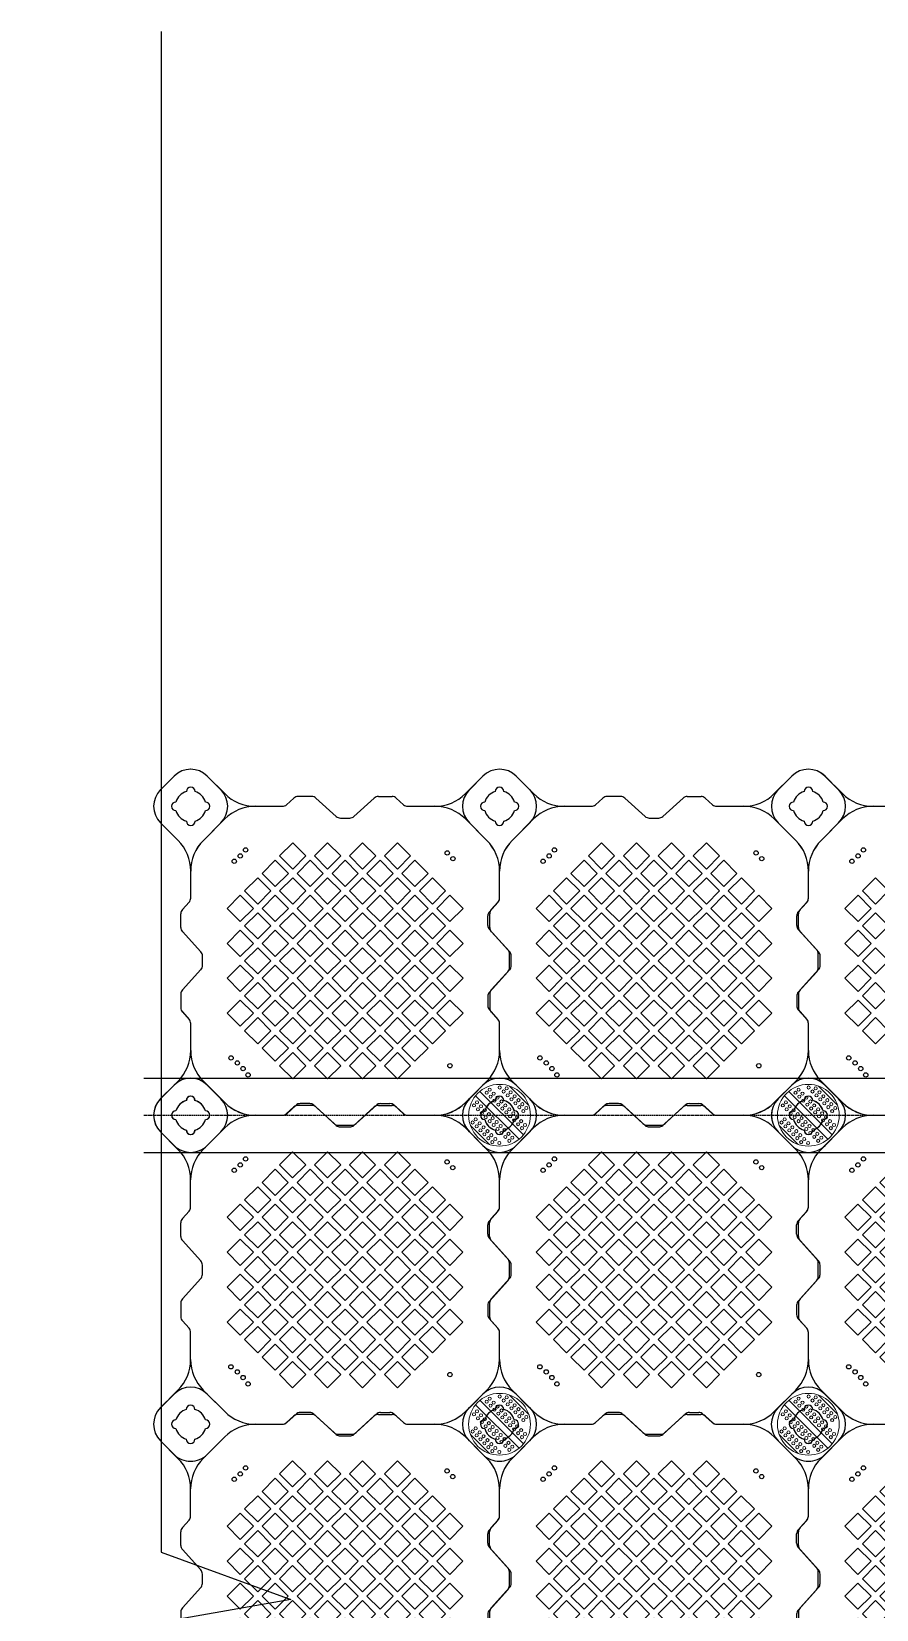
# Model space of a CAD drawing. Header units: millimetres. Extents: x -1612139 to -1260738, y 1141106 to 1536160.
# Drawn here: x -1426898 to -1425530, y 1158347 to 1160901 of the extents above; entities that cross this region are included whole.
import ezdxf

# ---------------------------------------------------------------- set-up
doc = ezdxf.new("R2010")
doc.units = ezdxf.units.MM
doc.header["$LTSCALE"] = 10
doc.linetypes.add('-6_350_HOLE$0$DASH', pattern=[0.35, 0.25, -0.1])
doc.layers.get('0').update_dxf_attribs({"linetype": 'CONTINUOUS'})
doc.layers.add('2维浮筒', color=150, linetype='CONTINUOUS', lineweight=9)
doc.layers.add('苗木图例', color=116, linetype='CONTINUOUS', lineweight=15)
doc.layers.add('DIM_SYMB', color=3, linetype='CONTINUOUS')
doc.layers.add('面板', color=253, linetype='CONTINUOUS')

# ---------------------------------------------------------------- blocks, each defined once
blk = doc.blocks.new('旗华浮筒')
at = {"layer": '面板'}
for p, q in [((-548.8, 526.9), (-526.9, 548.8)), ((-473.2, 548.8), (-444.8, 520.5)), ((-26.8, 548.8), (-55.2, 520.5)), ((26.9, 548.8), (48.8, 526.9)), ((-332.9, 513.4), (-344.7, 502.6)), ((-303.9, 516), (-326.1, 516)), ((-297.1, 513.4), (-264.4, 483.6)), ((-202.9, 513.4), (-235.6, 483.6)), ((-196.1, 516), (-173.9, 516)), ((-167.1, 513.4), (-155.3, 502.6)), ((-395.4, 500), (-351.5, 500)), ((-148.5, 500), (-104.7, 500)), ((-548.8, 473.2), (-520.5, 444.8)), ((-479.5, 444.8), (-444.8, 479.5)), ((-257.6, 481), (-242.4, 481)), ((-20.5, 444.8), (-55.2, 479.5)), ((48.8, 473.2), (20.5, 444.8)), ((-500, 351.5), (-500, 395.4)), ((0, 351.3), (0, 395.4)), ((-513.4, 332.9), (-502.6, 344.7)), ((-16.4, 329.4), (-2.6, 344.5)), ((-516, 303.9), (-516, 326.1)), ((-19, 307.4), (-19, 322.6)), ((-513.4, 297.1), (-483.6, 264.4)), ((-16.4, 300.6), (13.4, 267.9)), ((-481, 242.4), (-481, 257.6)), ((16, 238.9), (16, 261.1)), ((-513.4, 202.9), (-483.6, 235.6)), ((-16.4, 199.4), (13.4, 232.1)), ((-516, 196.1), (-516, 173.9)), ((-19, 192.6), (-19, 177.4)), ((-513.4, 167.1), (-502.6, 155.3)), ((-16.4, 170.6), (-2.6, 155.5)), ((-500, 104.7), (-500, 148.5)), ((0, 104.7), (0, 148.7)), ((-548.8, 26.8), (-520.5, 55.2)), ((-444.8, 20.5), (-479.5, 55.2)), ((-55.2, 20.5), (-20.5, 55.2)), ((48.8, 26.8), (20.5, 55.2)), ((-395.4, 0), (-351.3, 0)), ((-329.4, 16.4), (-344.5, 2.6)), ((-307.4, 19), (-322.6, 19)), ((-300.6, 16.4), (-267.9, -13.4)), ((-199.4, 16.4), (-232.1, -13.4)), ((-192.6, 19), (-177.4, 19)), ((-170.6, 16.4), (-155.5, 2.6)), ((-148.7, 0), (-104.7, 0)), ((-473.2, -48.8), (-444.8, -20.5)), ((-261.1, -16), (-238.9, -16)), ((-26.8, -48.8), (-55.2, -20.5)), ((-526.9, -48.8), (-548.8, -26.9)), ((48.8, -26.9), (26.9, -48.8))]:
    blk.add_line(p, q, dxfattribs=at)
for points in [[(-334.9, 398.5), (-313.6, 419.7), (-334.9, 440.9), (-356.1, 419.7)], [(-278.3, 398.5), (-257.1, 419.7), (-278.3, 440.9), (-299.5, 419.7)], [(-221.7, 398.5), (-200.5, 419.7), (-221.7, 440.9), (-242.9, 419.7)], [(-165.1, 398.5), (-143.9, 419.7), (-165.1, 440.9), (-186.4, 419.7)], [(-363.1, 370.2), (-341.9, 391.4), (-363.1, 412.6), (-384.4, 391.4)], [(-306.6, 370.2), (-285.4, 391.4), (-306.6, 412.6), (-327.8, 391.4)], [(-250, 370.2), (-228.8, 391.4), (-250, 412.6), (-271.2, 391.4)], [(-193.4, 370.2), (-172.2, 391.4), (-193.4, 412.6), (-214.6, 391.4)], [(-136.9, 370.2), (-115.6, 391.4), (-136.9, 412.6), (-158.1, 391.4)], [(-391.4, 341.9), (-370.2, 363.1), (-391.4, 384.4), (-412.6, 363.1)], [(-334.9, 341.9), (-313.6, 363.1), (-334.9, 384.4), (-356.1, 363.1)], [(-278.3, 341.9), (-257.1, 363.1), (-278.3, 384.4), (-299.5, 363.1)], [(-221.7, 341.9), (-200.5, 363.1), (-221.7, 384.4), (-242.9, 363.1)], [(-165.1, 341.9), (-143.9, 363.1), (-165.1, 384.4), (-186.4, 363.1)], [(-108.6, 341.9), (-87.4, 363.1), (-108.6, 384.4), (-129.8, 363.1)], [(-419.7, 313.6), (-398.5, 334.9), (-419.7, 356.1), (-440.9, 334.9)], [(-363.1, 313.6), (-341.9, 334.9), (-363.1, 356.1), (-384.4, 334.9)], [(-306.6, 313.6), (-285.4, 334.9), (-306.6, 356.1), (-327.8, 334.9)], [(-250, 313.6), (-228.8, 334.9), (-250, 356.1), (-271.2, 334.9)], [(-193.4, 313.6), (-172.2, 334.9), (-193.4, 356.1), (-214.6, 334.9)], [(-136.9, 313.6), (-115.6, 334.9), (-136.9, 356.1), (-158.1, 334.9)], [(-80.3, 313.6), (-59.1, 334.9), (-80.3, 356.1), (-101.5, 334.9)], [(-391.4, 285.4), (-370.2, 306.6), (-391.4, 327.8), (-412.6, 306.6)], [(-334.9, 285.4), (-313.6, 306.6), (-334.9, 327.8), (-356.1, 306.6)], [(-278.3, 285.4), (-257.1, 306.6), (-278.3, 327.8), (-299.5, 306.6)], [(-221.7, 285.4), (-200.5, 306.6), (-221.7, 327.8), (-242.9, 306.6)], [(-165.1, 285.4), (-143.9, 306.6), (-165.1, 327.8), (-186.4, 306.6)], [(-108.6, 285.4), (-87.4, 306.6), (-108.6, 327.8), (-129.8, 306.6)], [(-419.7, 257.1), (-398.5, 278.3), (-419.7, 299.5), (-440.9, 278.3)], [(-363.1, 257.1), (-341.9, 278.3), (-363.1, 299.5), (-384.4, 278.3)], [(-306.6, 257.1), (-285.4, 278.3), (-306.6, 299.5), (-327.8, 278.3)], [(-250, 257.1), (-228.8, 278.3), (-250, 299.5), (-271.2, 278.3)], [(-193.4, 257.1), (-172.2, 278.3), (-193.4, 299.5), (-214.6, 278.3)], [(-136.9, 257.1), (-115.6, 278.3), (-136.9, 299.5), (-158.1, 278.3)], [(-80.3, 257.1), (-59.1, 278.3), (-80.3, 299.5), (-101.5, 278.3)], [(-391.4, 228.8), (-370.2, 250), (-391.4, 271.2), (-412.6, 250)], [(-334.9, 228.8), (-313.6, 250), (-334.9, 271.2), (-356.1, 250)], [(-278.3, 228.8), (-257.1, 250), (-278.3, 271.2), (-299.5, 250)], [(-221.7, 228.8), (-200.5, 250), (-221.7, 271.2), (-242.9, 250)], [(-165.1, 228.8), (-143.9, 250), (-165.1, 271.2), (-186.4, 250)], [(-108.6, 228.8), (-87.4, 250), (-108.6, 271.2), (-129.8, 250)], [(-419.7, 200.5), (-398.5, 221.7), (-419.7, 242.9), (-440.9, 221.7)], [(-363.1, 200.5), (-341.9, 221.7), (-363.1, 242.9), (-384.4, 221.7)], [(-306.6, 200.5), (-285.4, 221.7), (-306.6, 242.9), (-327.8, 221.7)], [(-250, 200.5), (-228.8, 221.7), (-250, 242.9), (-271.2, 221.7)], [(-193.4, 200.5), (-172.2, 221.7), (-193.4, 242.9), (-214.6, 221.7)], [(-136.9, 200.5), (-115.6, 221.7), (-136.9, 242.9), (-158.1, 221.7)], [(-80.3, 200.5), (-59.1, 221.7), (-80.3, 242.9), (-101.5, 221.7)], [(-391.4, 172.2), (-370.2, 193.4), (-391.4, 214.6), (-412.6, 193.4)], [(-334.9, 172.2), (-313.6, 193.4), (-334.9, 214.6), (-356.1, 193.4)], [(-278.3, 172.2), (-257.1, 193.4), (-278.3, 214.6), (-299.5, 193.4)], [(-221.7, 172.2), (-200.5, 193.4), (-221.7, 214.6), (-242.9, 193.4)], [(-165.1, 172.2), (-143.9, 193.4), (-165.1, 214.6), (-186.4, 193.4)], [(-108.6, 172.2), (-87.4, 193.4), (-108.6, 214.6), (-129.8, 193.4)], [(-419.7, 143.9), (-398.5, 165.1), (-419.7, 186.4), (-440.9, 165.1)], [(-363.1, 143.9), (-341.9, 165.1), (-363.1, 186.4), (-384.4, 165.1)], [(-306.6, 143.9), (-285.4, 165.1), (-306.6, 186.4), (-327.8, 165.1)], [(-250, 143.9), (-228.8, 165.1), (-250, 186.4), (-271.2, 165.1)], [(-193.4, 143.9), (-172.2, 165.1), (-193.4, 186.4), (-214.6, 165.1)], [(-136.9, 143.9), (-115.6, 165.1), (-136.9, 186.4), (-158.1, 165.1)], [(-80.3, 143.9), (-59.1, 165.1), (-80.3, 186.4), (-101.5, 165.1)], [(-391.4, 115.6), (-370.2, 136.9), (-391.4, 158.1), (-412.6, 136.9)], [(-334.9, 115.6), (-313.6, 136.9), (-334.9, 158.1), (-356.1, 136.9)], [(-278.3, 115.6), (-257.1, 136.9), (-278.3, 158.1), (-299.5, 136.9)], [(-221.7, 115.6), (-200.5, 136.9), (-221.7, 158.1), (-242.9, 136.9)], [(-165.1, 115.6), (-143.9, 136.9), (-165.1, 158.1), (-186.4, 136.9)], [(-108.6, 115.6), (-87.4, 136.9), (-108.6, 158.1), (-129.8, 136.9)], [(-363.1, 87.4), (-341.9, 108.6), (-363.1, 129.8), (-384.4, 108.6)], [(-306.6, 87.4), (-285.4, 108.6), (-306.6, 129.8), (-327.8, 108.6)], [(-250, 87.4), (-228.8, 108.6), (-250, 129.8), (-271.2, 108.6)], [(-193.4, 87.4), (-172.2, 108.6), (-193.4, 129.8), (-214.6, 108.6)], [(-136.9, 87.4), (-115.6, 108.6), (-136.9, 129.8), (-158.1, 108.6)], [(-334.9, 59.1), (-313.6, 80.3), (-334.9, 101.5), (-356.1, 80.3)], [(-278.3, 59.1), (-257.1, 80.3), (-278.3, 101.5), (-299.5, 80.3)], [(-221.7, 59.1), (-200.5, 80.3), (-221.7, 101.5), (-242.9, 80.3)], [(-165.1, 59.1), (-143.9, 80.3), (-165.1, 101.5), (-186.4, 80.3)]]:
    blk.add_lwpolyline(points, close=True, dxfattribs=at)
for centre in [(-429.4, 411), (-419.7, 419.7), (-411, 429.4), (-84.8, 424.4), (-75.6, 415.2), (-434.7, 92.9), (-424.4, 84.8), (-415.2, 75.6), (-80.3, 80.3), (-407.1, 65.3)]:
    blk.add_circle(centre, 3.5, dxfattribs=at)
for centre, radius, start, end in [((-500, 522), 38, 45, 135), ((0, 522), 38, 45, 135), ((-522, 500), 38, 135, 225), ((-500, 500), 25, 106.2602, 163.7398), ((-500, 524), 7, 0, 180), ((-500, 500), 25, 16.2602, 73.7398), ((-395.3, 570), 70, 225, 270), ((-326.1, 506), 10, 90, 132.2737), ((-303.9, 506), 10, 47.7263, 90), ((-196.1, 506), 10, 90, 132.2737), ((-173.9, 506), 10, 47.7263, 90), ((-104.7, 570), 70, 270, 315), ((0, 500), 25, 106.2602, 163.7398), ((0, 524), 7, 0, 180), ((0, 500), 25, 16.2602, 73.7398), ((22, 500), 38, 315, 45), ((-524, 500), 7, 90, 270), ((-500, 500), 25, 196.2602, 253.7398), ((-500, 500), 25, 286.2602, 343.7398), ((-476, 500), 7, 270, 90), ((-395.3, 430), 70, 90, 135), ((-351.5, 510), 10, 270, 312.2737), ((-148.5, 510), 10, 227.7263, 270), ((-104.7, 430), 70, 45, 90), ((-24, 500), 7, 90, 270), ((0, 500), 25, 196.2602, 253.7398), ((0, 500), 25, 286.2602, 343.7398), ((24, 500), 7, 270, 90), ((-500, 476), 7, 180, 0), ((-257.6, 491), 10, 227.7263, 270), ((-242.4, 491), 10, 270, 312.2737), ((0, 476), 7, 180, 0), ((-570, 395.3), 70, 0, 45), ((-430, 395.3), 70, 135, 180), ((-70, 395.3), 70, 0, 45), ((70, 395.3), 70, 135, 180), ((-506, 326.1), 10, 137.7263, 180), ((-510, 351.5), 10, 317.7263, 0), ((-10, 351.3), 10, 317.7263, 0), ((-9, 322.6), 10, 137.7263, 180), ((-9, 307.4), 10, 180, 222.2737), ((-506, 303.9), 10, 180, 222.2737), ((-491, 257.6), 10, 0, 42.2737), ((6, 261.1), 10, 0, 42.2737), ((-491, 242.4), 10, 317.7263, 0), ((6, 238.9), 10, 317.7263, 0), ((-506, 196.1), 10, 137.7263, 180), ((-9, 192.6), 10, 137.7263, 180), ((-506, 173.9), 10, 180, 222.2737), ((-510, 148.5), 10, 0, 42.2737), ((-9, 177.4), 10, 180, 222.2737), ((-10, 148.7), 10, 0, 42.2737), ((-570, 104.7), 70, 315, 0), ((-430, 104.7), 70, 180, 225), ((-70, 104.7), 70, 315, 0), ((70, 104.7), 70, 180, 225), ((-522, 0), 38, 135, 225), ((-500, 24), 7, 0, 180), ((0, 24), 7, 0, 180), ((22, 0), 38, 315, 45), ((-524, 0), 7, 90, 270), ((-500, 0), 25, 106.2602, 163.7398), ((-500, 0), 25, 16.2602, 73.7398), ((-476, 0), 7, 270, 90), ((-395.3, 70), 70, 225, 270), ((-395.3, -70), 70, 90, 135), ((-351.3, 10), 10, 270, 312.2737), ((-322.6, 9), 10, 90, 132.2737), ((-307.4, 9), 10, 47.7263, 90), ((-192.6, 9), 10, 90, 132.2737), ((-177.4, 9), 10, 47.7263, 90), ((-148.7, 10), 10, 227.7263, 270), ((-104.7, 70), 70, 270, 315), ((-104.7, -70), 70, 45, 90), ((-24, 0), 7, 90, 270), ((0, 0), 25, 106.2602, 163.7398), ((0, 0), 25, 16.2602, 73.7398), ((24, 0), 7, 270, 90), ((-500, 0), 25, 196.2602, 253.7398), ((-500, -24), 7, 180, 0), ((-500, 0), 25, 286.2602, 343.7398), ((-261.1, -6), 10, 227.7263, 270), ((-238.9, -6), 10, 270, 312.2737), ((0, 0), 25, 196.2602, 253.7398), ((0, -24), 7, 180, 0), ((0, 0), 25, 286.2602, 343.7398), ((-500, -22), 38, 225, 315), ((0, -22), 38, 225, 315)]:
    blk.add_arc(centre, radius, start, end, dxfattribs=at)
blk = doc.blocks.new('fwwerww')
at = {"layer": '面板'}
for p, q in [((44794.2, 29961.5), (44816.2, 29983.4)), ((44869.9, 29983.4), (44898.2, 29955.1)), ((44870, 29983.4), (44891.9, 29961.5)), ((45316.2, 29983.4), (45287.9, 29955.1)), ((45294.2, 29961.5), (45316.2, 29983.4)), ((45369.9, 29983.4), (45398.2, 29955.1)), ((45370, 29983.4), (45391.9, 29961.5)), ((45816.2, 29983.4), (45787.9, 29955.1)), ((45794.2, 29961.5), (45816.2, 29983.4)), ((45869.9, 29983.4), (45898.2, 29955.1)), ((45870, 29983.4), (45891.9, 29961.5)), ((45039.2, 29950.6), (45016.9, 29950.6)), ((45146.9, 29950.6), (45169.2, 29950.6)), ((45539.2, 29950.6), (45516.9, 29950.6)), ((45646.9, 29950.6), (45669.2, 29950.6)), ((44947.7, 29934.6), (44991.6, 29934.6)), ((45010.2, 29948), (44998.3, 29937.2)), ((45045.9, 29948), (45078.7, 29918.2)), ((45140.2, 29948), (45107.4, 29918.2)), ((45175.9, 29948), (45187.8, 29937.2)), ((45194.5, 29934.6), (45238.3, 29934.6)), ((45447.7, 29934.6), (45491.6, 29934.6)), ((45510.2, 29948), (45498.3, 29937.2)), ((45545.9, 29948), (45578.7, 29918.2)), ((45640.2, 29948), (45607.4, 29918.2)), ((45675.9, 29948), (45687.8, 29937.2)), ((45694.5, 29934.6), (45738.3, 29934.6)), ((45947.7, 29934.6), (45991.6, 29934.6)), ((44794.2, 29907.8), (44822.6, 29879.5)), ((44863.6, 29879.4), (44898.3, 29914.1)), ((44891.9, 29907.8), (44863.6, 29879.5)), ((45085.4, 29915.6), (45100.7, 29915.6)), ((45322.6, 29879.4), (45287.8, 29914.1)), ((45294.2, 29907.8), (45322.6, 29879.5)), ((45363.6, 29879.4), (45398.3, 29914.1)), ((45391.9, 29907.8), (45363.6, 29879.5)), ((45585.4, 29915.6), (45600.7, 29915.6)), ((45822.6, 29879.4), (45787.8, 29914.1)), ((45794.2, 29907.8), (45822.6, 29879.5)), ((45863.6, 29879.4), (45898.3, 29914.1)), ((45891.9, 29907.8), (45863.6, 29879.5)), ((44843.1, 29785.9), (44843.1, 29830)), ((44843.1, 29786.1), (44843.1, 29830)), ((45343.1, 29785.9), (45343.1, 29830)), ((45343.1, 29786.1), (45343.1, 29830)), ((45843.1, 29785.9), (45843.1, 29830)), ((45843.1, 29786.1), (45843.1, 29830)), ((44829.7, 29767.5), (44840.5, 29779.4)), ((45326.7, 29764), (45340.5, 29779.2)), ((45329.7, 29767.5), (45340.5, 29779.4)), ((45826.7, 29764), (45840.5, 29779.2)), ((45829.7, 29767.5), (45840.5, 29779.4)), ((44827.1, 29738.5), (44827.1, 29760.8)), ((45324.1, 29742), (45324.1, 29757.3)), ((45327.1, 29738.5), (45327.1, 29760.8)), ((45824.1, 29742), (45824.1, 29757.3)), ((45827.1, 29738.5), (45827.1, 29760.8)), ((44829.7, 29731.8), (44859.5, 29699)), ((45326.7, 29735.3), (45356.5, 29702.5)), ((45329.7, 29731.8), (45359.5, 29699)), ((45826.7, 29735.3), (45856.5, 29702.5)), ((45829.7, 29731.8), (45859.5, 29699)), ((45359.1, 29673.5), (45359.1, 29695.8)), ((45859.1, 29673.5), (45859.1, 29695.8)), ((44829.7, 29637.5), (44859.5, 29670.3)), ((44862.1, 29677), (44862.1, 29692.3)), ((45329.7, 29637.5), (45359.5, 29670.3)), ((45362.1, 29677), (45362.1, 29692.3)), ((45829.7, 29637.5), (45859.5, 29670.3)), ((45862.1, 29677), (45862.1, 29692.3)), ((45326.7, 29634), (45356.5, 29666.8)), ((45826.7, 29634), (45856.5, 29666.8)), ((44827.1, 29630.8), (44827.1, 29608.5)), ((45324.1, 29627.3), (45324.1, 29612)), ((45327.1, 29630.8), (45327.1, 29608.5)), ((45824.1, 29627.3), (45824.1, 29612)), ((45827.1, 29630.8), (45827.1, 29608.5)), ((44829.7, 29601.8), (44840.5, 29589.9)), ((45326.7, 29605.3), (45340.5, 29590.1)), ((45329.7, 29601.8), (45340.5, 29589.9)), ((45826.7, 29605.3), (45840.5, 29590.1)), ((45829.7, 29601.8), (45840.5, 29589.9)), ((44843.1, 29539.3), (44843.1, 29583.4)), ((44843.1, 29539.3), (44843.1, 29583.2)), ((45343.1, 29539.3), (45343.1, 29583.4)), ((45343.1, 29539.3), (45343.1, 29583.2)), ((45843.1, 29539.3), (45843.1, 29583.4)), ((45843.1, 29539.3), (45843.1, 29583.2)), ((44794.2, 29461.4), (44822.6, 29489.8)), ((44898.3, 29455.1), (44863.6, 29489.9)), ((44891.9, 29461.4), (44863.6, 29489.8)), ((45287.8, 29455.1), (45322.6, 29489.9)), ((45294.2, 29461.4), (45322.6, 29489.8)), ((45398.3, 29455.1), (45363.6, 29489.9)), ((45391.9, 29461.4), (45363.6, 29489.8)), ((45787.8, 29455.1), (45822.6, 29489.9)), ((45794.2, 29461.4), (45822.6, 29489.8)), ((45898.3, 29455.1), (45863.6, 29489.9)), ((45891.9, 29461.4), (45863.6, 29489.8)), ((45013.7, 29451), (44998.5, 29437.2)), ((45035.7, 29453.6), (45020.4, 29453.6)), ((45042.4, 29451), (45075.2, 29421.2)), ((45143.7, 29451), (45110.9, 29421.2)), ((45150.4, 29453.6), (45165.7, 29453.6)), ((45172.4, 29451), (45187.6, 29437.2)), ((45513.7, 29451), (45498.5, 29437.2)), ((45535.7, 29453.6), (45520.4, 29453.6)), ((45542.4, 29451), (45575.2, 29421.2)), ((45643.7, 29451), (45610.9, 29421.2)), ((45650.4, 29453.6), (45665.7, 29453.6)), ((45672.4, 29451), (45687.6, 29437.2)), ((44869.9, 29385.8), (44898.2, 29414.1)), ((44947.7, 29434.6), (44991.8, 29434.6)), ((45081.9, 29418.6), (45104.2, 29418.6)), ((45194.3, 29434.6), (45238.3, 29434.6)), ((45316.2, 29385.8), (45287.9, 29414.1)), ((45369.9, 29385.8), (45398.2, 29414.1)), ((45447.7, 29434.6), (45491.8, 29434.6)), ((45581.9, 29418.6), (45604.2, 29418.6)), ((45694.3, 29434.6), (45738.3, 29434.6)), ((45816.2, 29385.8), (45787.9, 29414.1)), ((45869.9, 29385.8), (45898.2, 29414.1)), ((45947.7, 29434.6), (45991.8, 29434.6)), ((44816.2, 29385.8), (44794.2, 29407.7)), ((44891.9, 29407.7), (44870, 29385.8)), ((45316.2, 29385.8), (45294.2, 29407.7)), ((45391.9, 29407.7), (45370, 29385.8)), ((45816.2, 29385.8), (45794.2, 29407.7)), ((45891.9, 29407.7), (45870, 29385.8))]:
    blk.add_line(p, q, dxfattribs=at)
for points in [[(45008.2, 29833.1), (45029.4, 29854.3), (45008.2, 29875.5), (44987, 29854.3)], [(45064.8, 29833.1), (45086, 29854.3), (45064.8, 29875.5), (45043.6, 29854.3)], [(45121.4, 29833.1), (45142.6, 29854.3), (45121.4, 29875.5), (45100.1, 29854.3)], [(45177.9, 29833.1), (45199.1, 29854.3), (45177.9, 29875.5), (45156.7, 29854.3)], [(45508.2, 29833.1), (45529.4, 29854.3), (45508.2, 29875.5), (45487, 29854.3)], [(45564.8, 29833.1), (45586, 29854.3), (45564.8, 29875.5), (45543.6, 29854.3)], [(45621.4, 29833.1), (45642.6, 29854.3), (45621.4, 29875.5), (45600.1, 29854.3)], [(45677.9, 29833.1), (45699.1, 29854.3), (45677.9, 29875.5), (45656.7, 29854.3)], [(44979.9, 29804.8), (45001.2, 29826), (44979.9, 29847.3), (44958.7, 29826)], [(45036.5, 29804.8), (45057.7, 29826), (45036.5, 29847.3), (45015.3, 29826)], [(45093.1, 29804.8), (45114.3, 29826), (45093.1, 29847.3), (45071.9, 29826)], [(45149.6, 29804.8), (45170.9, 29826), (45149.6, 29847.3), (45128.4, 29826)], [(45206.2, 29804.8), (45227.4, 29826), (45206.2, 29847.3), (45185, 29826)], [(45479.9, 29804.8), (45501.2, 29826), (45479.9, 29847.3), (45458.7, 29826)], [(45536.5, 29804.8), (45557.7, 29826), (45536.5, 29847.3), (45515.3, 29826)], [(45593.1, 29804.8), (45614.3, 29826), (45593.1, 29847.3), (45571.9, 29826)], [(45649.6, 29804.8), (45670.9, 29826), (45649.6, 29847.3), (45628.4, 29826)], [(45706.2, 29804.8), (45727.4, 29826), (45706.2, 29847.3), (45685, 29826)], [(44951.7, 29776.5), (44972.9, 29797.8), (44951.7, 29819), (44930.4, 29797.8)], [(45008.2, 29776.5), (45029.4, 29797.8), (45008.2, 29819), (44987, 29797.8)], [(45064.8, 29776.5), (45086, 29797.8), (45064.8, 29819), (45043.6, 29797.8)], [(45121.4, 29776.5), (45142.6, 29797.8), (45121.4, 29819), (45100.1, 29797.8)], [(45177.9, 29776.5), (45199.1, 29797.8), (45177.9, 29819), (45156.7, 29797.8)], [(45234.5, 29776.5), (45255.7, 29797.8), (45234.5, 29819), (45213.3, 29797.8)], [(45451.7, 29776.5), (45472.9, 29797.8), (45451.7, 29819), (45430.4, 29797.8)], [(45508.2, 29776.5), (45529.4, 29797.8), (45508.2, 29819), (45487, 29797.8)], [(45564.8, 29776.5), (45586, 29797.8), (45564.8, 29819), (45543.6, 29797.8)], [(45621.4, 29776.5), (45642.6, 29797.8), (45621.4, 29819), (45600.1, 29797.8)], [(45677.9, 29776.5), (45699.1, 29797.8), (45677.9, 29819), (45656.7, 29797.8)], [(45734.5, 29776.5), (45755.7, 29797.8), (45734.5, 29819), (45713.3, 29797.8)], [(45951.7, 29776.5), (45972.9, 29797.8), (45951.7, 29819), (45930.4, 29797.8)], [(44923.4, 29748.3), (44944.6, 29769.5), (44923.4, 29790.7), (44902.2, 29769.5)], [(44979.9, 29748.3), (45001.2, 29769.5), (44979.9, 29790.7), (44958.7, 29769.5)], [(45036.5, 29748.3), (45057.7, 29769.5), (45036.5, 29790.7), (45015.3, 29769.5)], [(45093.1, 29748.3), (45114.3, 29769.5), (45093.1, 29790.7), (45071.9, 29769.5)], [(45149.6, 29748.3), (45170.9, 29769.5), (45149.6, 29790.7), (45128.4, 29769.5)], [(45206.2, 29748.3), (45227.4, 29769.5), (45206.2, 29790.7), (45185, 29769.5)], [(45262.8, 29748.3), (45284, 29769.5), (45262.8, 29790.7), (45241.6, 29769.5)], [(45423.4, 29748.3), (45444.6, 29769.5), (45423.4, 29790.7), (45402.2, 29769.5)], [(45479.9, 29748.3), (45501.2, 29769.5), (45479.9, 29790.7), (45458.7, 29769.5)], [(45536.5, 29748.3), (45557.7, 29769.5), (45536.5, 29790.7), (45515.3, 29769.5)], [(45593.1, 29748.3), (45614.3, 29769.5), (45593.1, 29790.7), (45571.9, 29769.5)], [(45649.6, 29748.3), (45670.9, 29769.5), (45649.6, 29790.7), (45628.4, 29769.5)], [(45706.2, 29748.3), (45727.4, 29769.5), (45706.2, 29790.7), (45685, 29769.5)], [(45762.8, 29748.3), (45784, 29769.5), (45762.8, 29790.7), (45741.6, 29769.5)], [(45923.4, 29748.3), (45944.6, 29769.5), (45923.4, 29790.7), (45902.2, 29769.5)], [(44951.7, 29720), (44972.9, 29741.2), (44951.7, 29762.4), (44930.4, 29741.2)], [(45008.2, 29720), (45029.4, 29741.2), (45008.2, 29762.4), (44987, 29741.2)], [(45064.8, 29720), (45086, 29741.2), (45064.8, 29762.4), (45043.6, 29741.2)], [(45121.4, 29720), (45142.6, 29741.2), (45121.4, 29762.4), (45100.1, 29741.2)], [(45177.9, 29720), (45199.1, 29741.2), (45177.9, 29762.4), (45156.7, 29741.2)], [(45234.5, 29720), (45255.7, 29741.2), (45234.5, 29762.4), (45213.3, 29741.2)], [(45451.7, 29720), (45472.9, 29741.2), (45451.7, 29762.4), (45430.4, 29741.2)], [(45508.2, 29720), (45529.4, 29741.2), (45508.2, 29762.4), (45487, 29741.2)], [(45564.8, 29720), (45586, 29741.2), (45564.8, 29762.4), (45543.6, 29741.2)], [(45621.4, 29720), (45642.6, 29741.2), (45621.4, 29762.4), (45600.1, 29741.2)], [(45677.9, 29720), (45699.1, 29741.2), (45677.9, 29762.4), (45656.7, 29741.2)], [(45734.5, 29720), (45755.7, 29741.2), (45734.5, 29762.4), (45713.3, 29741.2)], [(45951.7, 29720), (45972.9, 29741.2), (45951.7, 29762.4), (45930.4, 29741.2)], [(44923.4, 29691.7), (44944.6, 29712.9), (44923.4, 29734.1), (44902.2, 29712.9)], [(44979.9, 29691.7), (45001.2, 29712.9), (44979.9, 29734.1), (44958.7, 29712.9)], [(45036.5, 29691.7), (45057.7, 29712.9), (45036.5, 29734.1), (45015.3, 29712.9)], [(45093.1, 29691.7), (45114.3, 29712.9), (45093.1, 29734.1), (45071.9, 29712.9)], [(45149.6, 29691.7), (45170.9, 29712.9), (45149.6, 29734.1), (45128.4, 29712.9)], [(45206.2, 29691.7), (45227.4, 29712.9), (45206.2, 29734.1), (45185, 29712.9)], [(45262.8, 29691.7), (45284, 29712.9), (45262.8, 29734.1), (45241.6, 29712.9)], [(45423.4, 29691.7), (45444.6, 29712.9), (45423.4, 29734.1), (45402.2, 29712.9)], [(45479.9, 29691.7), (45501.2, 29712.9), (45479.9, 29734.1), (45458.7, 29712.9)], [(45536.5, 29691.7), (45557.7, 29712.9), (45536.5, 29734.1), (45515.3, 29712.9)], [(45593.1, 29691.7), (45614.3, 29712.9), (45593.1, 29734.1), (45571.9, 29712.9)], [(45649.6, 29691.7), (45670.9, 29712.9), (45649.6, 29734.1), (45628.4, 29712.9)], [(45706.2, 29691.7), (45727.4, 29712.9), (45706.2, 29734.1), (45685, 29712.9)], [(45762.8, 29691.7), (45784, 29712.9), (45762.8, 29734.1), (45741.6, 29712.9)], [(45923.4, 29691.7), (45944.6, 29712.9), (45923.4, 29734.1), (45902.2, 29712.9)], [(44951.7, 29663.4), (44972.9, 29684.6), (44951.7, 29705.8), (44930.4, 29684.6)], [(45008.2, 29663.4), (45029.4, 29684.6), (45008.2, 29705.8), (44987, 29684.6)], [(45064.8, 29663.4), (45086, 29684.6), (45064.8, 29705.8), (45043.6, 29684.6)], [(45121.4, 29663.4), (45142.6, 29684.6), (45121.4, 29705.8), (45100.1, 29684.6)], [(45177.9, 29663.4), (45199.1, 29684.6), (45177.9, 29705.8), (45156.7, 29684.6)], [(45234.5, 29663.4), (45255.7, 29684.6), (45234.5, 29705.8), (45213.3, 29684.6)], [(45451.7, 29663.4), (45472.9, 29684.6), (45451.7, 29705.8), (45430.4, 29684.6)], [(45508.2, 29663.4), (45529.4, 29684.6), (45508.2, 29705.8), (45487, 29684.6)], [(45564.8, 29663.4), (45586, 29684.6), (45564.8, 29705.8), (45543.6, 29684.6)], [(45621.4, 29663.4), (45642.6, 29684.6), (45621.4, 29705.8), (45600.1, 29684.6)], [(45677.9, 29663.4), (45699.1, 29684.6), (45677.9, 29705.8), (45656.7, 29684.6)], [(45734.5, 29663.4), (45755.7, 29684.6), (45734.5, 29705.8), (45713.3, 29684.6)], [(45951.7, 29663.4), (45972.9, 29684.6), (45951.7, 29705.8), (45930.4, 29684.6)], [(44923.4, 29635.1), (44944.6, 29656.3), (44923.4, 29677.5), (44902.2, 29656.3)], [(44979.9, 29635.1), (45001.2, 29656.3), (44979.9, 29677.5), (44958.7, 29656.3)], [(45036.5, 29635.1), (45057.7, 29656.3), (45036.5, 29677.5), (45015.3, 29656.3)], [(45093.1, 29635.1), (45114.3, 29656.3), (45093.1, 29677.5), (45071.9, 29656.3)], [(45149.6, 29635.1), (45170.9, 29656.3), (45149.6, 29677.5), (45128.4, 29656.3)], [(45206.2, 29635.1), (45227.4, 29656.3), (45206.2, 29677.5), (45185, 29656.3)], [(45262.8, 29635.1), (45284, 29656.3), (45262.8, 29677.5), (45241.6, 29656.3)], [(45423.4, 29635.1), (45444.6, 29656.3), (45423.4, 29677.5), (45402.2, 29656.3)], [(45479.9, 29635.1), (45501.2, 29656.3), (45479.9, 29677.5), (45458.7, 29656.3)], [(45536.5, 29635.1), (45557.7, 29656.3), (45536.5, 29677.5), (45515.3, 29656.3)], [(45593.1, 29635.1), (45614.3, 29656.3), (45593.1, 29677.5), (45571.9, 29656.3)], [(45649.6, 29635.1), (45670.9, 29656.3), (45649.6, 29677.5), (45628.4, 29656.3)], [(45706.2, 29635.1), (45727.4, 29656.3), (45706.2, 29677.5), (45685, 29656.3)], [(45762.8, 29635.1), (45784, 29656.3), (45762.8, 29677.5), (45741.6, 29656.3)], [(45923.4, 29635.1), (45944.6, 29656.3), (45923.4, 29677.5), (45902.2, 29656.3)], [(44951.7, 29606.8), (44972.9, 29628), (44951.7, 29649.3), (44930.4, 29628)], [(45008.2, 29606.8), (45029.4, 29628), (45008.2, 29649.3), (44987, 29628)], [(45064.8, 29606.8), (45086, 29628), (45064.8, 29649.3), (45043.6, 29628)], [(45121.4, 29606.8), (45142.6, 29628), (45121.4, 29649.3), (45100.1, 29628)], [(45177.9, 29606.8), (45199.1, 29628), (45177.9, 29649.3), (45156.7, 29628)], [(45234.5, 29606.8), (45255.7, 29628), (45234.5, 29649.3), (45213.3, 29628)], [(45451.7, 29606.8), (45472.9, 29628), (45451.7, 29649.3), (45430.4, 29628)], [(45508.2, 29606.8), (45529.4, 29628), (45508.2, 29649.3), (45487, 29628)], [(45564.8, 29606.8), (45586, 29628), (45564.8, 29649.3), (45543.6, 29628)], [(45621.4, 29606.8), (45642.6, 29628), (45621.4, 29649.3), (45600.1, 29628)], [(45677.9, 29606.8), (45699.1, 29628), (45677.9, 29649.3), (45656.7, 29628)], [(45734.5, 29606.8), (45755.7, 29628), (45734.5, 29649.3), (45713.3, 29628)], [(45951.7, 29606.8), (45972.9, 29628), (45951.7, 29649.3), (45930.4, 29628)], [(44923.4, 29578.6), (44944.6, 29599.8), (44923.4, 29621), (44902.2, 29599.8)], [(44979.9, 29578.6), (45001.2, 29599.8), (44979.9, 29621), (44958.7, 29599.8)], [(45036.5, 29578.6), (45057.7, 29599.8), (45036.5, 29621), (45015.3, 29599.8)], [(45093.1, 29578.6), (45114.3, 29599.8), (45093.1, 29621), (45071.9, 29599.8)], [(45149.6, 29578.6), (45170.9, 29599.8), (45149.6, 29621), (45128.4, 29599.8)], [(45206.2, 29578.6), (45227.4, 29599.8), (45206.2, 29621), (45185, 29599.8)], [(45262.8, 29578.6), (45284, 29599.8), (45262.8, 29621), (45241.6, 29599.8)], [(45423.4, 29578.6), (45444.6, 29599.8), (45423.4, 29621), (45402.2, 29599.8)], [(45479.9, 29578.6), (45501.2, 29599.8), (45479.9, 29621), (45458.7, 29599.8)], [(45536.5, 29578.6), (45557.7, 29599.8), (45536.5, 29621), (45515.3, 29599.8)], [(45593.1, 29578.6), (45614.3, 29599.8), (45593.1, 29621), (45571.9, 29599.8)], [(45649.6, 29578.6), (45670.9, 29599.8), (45649.6, 29621), (45628.4, 29599.8)], [(45706.2, 29578.6), (45727.4, 29599.8), (45706.2, 29621), (45685, 29599.8)], [(45762.8, 29578.6), (45784, 29599.8), (45762.8, 29621), (45741.6, 29599.8)], [(45923.4, 29578.6), (45944.6, 29599.8), (45923.4, 29621), (45902.2, 29599.8)], [(44951.7, 29550.3), (44972.9, 29571.5), (44951.7, 29592.7), (44930.4, 29571.5)], [(45008.2, 29550.3), (45029.4, 29571.5), (45008.2, 29592.7), (44987, 29571.5)], [(45064.8, 29550.3), (45086, 29571.5), (45064.8, 29592.7), (45043.6, 29571.5)], [(45121.4, 29550.3), (45142.6, 29571.5), (45121.4, 29592.7), (45100.1, 29571.5)], [(45177.9, 29550.3), (45199.1, 29571.5), (45177.9, 29592.7), (45156.7, 29571.5)], [(45234.5, 29550.3), (45255.7, 29571.5), (45234.5, 29592.7), (45213.3, 29571.5)], [(45451.7, 29550.3), (45472.9, 29571.5), (45451.7, 29592.7), (45430.4, 29571.5)], [(45508.2, 29550.3), (45529.4, 29571.5), (45508.2, 29592.7), (45487, 29571.5)], [(45564.8, 29550.3), (45586, 29571.5), (45564.8, 29592.7), (45543.6, 29571.5)], [(45621.4, 29550.3), (45642.6, 29571.5), (45621.4, 29592.7), (45600.1, 29571.5)], [(45677.9, 29550.3), (45699.1, 29571.5), (45677.9, 29592.7), (45656.7, 29571.5)], [(45734.5, 29550.3), (45755.7, 29571.5), (45734.5, 29592.7), (45713.3, 29571.5)], [(45951.7, 29550.3), (45972.9, 29571.5), (45951.7, 29592.7), (45930.4, 29571.5)], [(44979.9, 29522), (45001.2, 29543.2), (44979.9, 29564.4), (44958.7, 29543.2)], [(45036.5, 29522), (45057.7, 29543.2), (45036.5, 29564.4), (45015.3, 29543.2)], [(45093.1, 29522), (45114.3, 29543.2), (45093.1, 29564.4), (45071.9, 29543.2)], [(45149.6, 29522), (45170.9, 29543.2), (45149.6, 29564.4), (45128.4, 29543.2)], [(45206.2, 29522), (45227.4, 29543.2), (45206.2, 29564.4), (45185, 29543.2)], [(45479.9, 29522), (45501.2, 29543.2), (45479.9, 29564.4), (45458.7, 29543.2)], [(45536.5, 29522), (45557.7, 29543.2), (45536.5, 29564.4), (45515.3, 29543.2)], [(45593.1, 29522), (45614.3, 29543.2), (45593.1, 29564.4), (45571.9, 29543.2)], [(45649.6, 29522), (45670.9, 29543.2), (45649.6, 29564.4), (45628.4, 29543.2)], [(45706.2, 29522), (45727.4, 29543.2), (45706.2, 29564.4), (45685, 29543.2)], [(45008.2, 29493.7), (45029.4, 29514.9), (45008.2, 29536.1), (44987, 29514.9)], [(45064.8, 29493.7), (45086, 29514.9), (45064.8, 29536.1), (45043.6, 29514.9)], [(45121.4, 29493.7), (45142.6, 29514.9), (45121.4, 29536.1), (45100.1, 29514.9)], [(45177.9, 29493.7), (45199.1, 29514.9), (45177.9, 29536.1), (45156.7, 29514.9)], [(45508.2, 29493.7), (45529.4, 29514.9), (45508.2, 29536.1), (45487, 29514.9)], [(45564.8, 29493.7), (45586, 29514.9), (45564.8, 29536.1), (45543.6, 29514.9)], [(45621.4, 29493.7), (45642.6, 29514.9), (45621.4, 29536.1), (45600.1, 29514.9)], [(45677.9, 29493.7), (45699.1, 29514.9), (45677.9, 29536.1), (45656.7, 29514.9)]]:
    blk.add_lwpolyline(points, close=True, dxfattribs=at)
for centre in [(44913.6, 29845.7), (44923.4, 29854.3), (44932, 29864), (45258.3, 29859.1), (45267.5, 29849.9), (45413.6, 29845.7), (45423.4, 29854.3), (45432, 29864), (45758.3, 29859.1), (45767.5, 29849.9), (45913.6, 29845.7), (45923.4, 29854.3), (45932, 29864), (44908.4, 29527.5), (44918.6, 29519.4), (45262.8, 29514.9), (45408.4, 29527.5), (45418.6, 29519.4), (45762.8, 29514.9), (45908.4, 29527.5), (45918.6, 29519.4), (44927.8, 29510.2), (44936, 29499.9), (45427.8, 29510.2), (45436, 29499.9), (45927.8, 29510.2), (45936, 29499.9)]:
    blk.add_circle(centre, 3.5, dxfattribs=at)
for centre, radius, start, end in [((44843.1, 29956.6), 38, 45, 135), ((44843, 29956.6), 38, 45, 135), ((45343.1, 29956.6), 38, 45, 135), ((45343, 29956.6), 38, 45, 135), ((45843.1, 29956.6), 38, 45, 135), ((45843, 29956.6), 38, 45, 135), ((44821.1, 29934.7), 38, 135, 225), ((44843.1, 29934.6), 25, 106.2602, 163.7398), ((44843.1, 29934.6), 25, 106.2602, 163.7398), ((44843.1, 29958.6), 7, 0, 180), ((44843.1, 29958.6), 7, 0, 180), ((44843.1, 29934.6), 25, 16.2602, 73.7398), ((44843.1, 29934.6), 25, 16.2602, 73.7398), ((44865, 29934.7), 38, 315, 45), ((44947.7, 30004.6), 70, 225, 270), ((45016.9, 29940.6), 10, 90, 132.2737), ((45039.2, 29940.6), 10, 47.7263, 90), ((45146.9, 29940.6), 10, 90, 132.2737), ((45169.2, 29940.6), 10, 47.7263, 90), ((45238.4, 30004.6), 70, 270, 315), ((45321.1, 29934.7), 38, 135, 225), ((45343.1, 29934.6), 25, 106.2602, 163.7398), ((45343.1, 29934.6), 25, 106.2602, 163.7398), ((45343.1, 29958.6), 7, 0, 180), ((45343.1, 29958.6), 7, 0, 180), ((45343.1, 29934.6), 25, 16.2602, 73.7398), ((45343.1, 29934.6), 25, 16.2602, 73.7398), ((45365, 29934.7), 38, 315, 45), ((45447.7, 30004.6), 70, 225, 270), ((45516.9, 29940.6), 10, 90, 132.2737), ((45539.2, 29940.6), 10, 47.7263, 90), ((45646.9, 29940.6), 10, 90, 132.2737), ((45669.2, 29940.6), 10, 47.7263, 90), ((45738.4, 30004.6), 70, 270, 315), ((45821.1, 29934.7), 38, 135, 225), ((45843.1, 29934.6), 25, 106.2602, 163.7398), ((45843.1, 29934.6), 25, 106.2602, 163.7398), ((45843.1, 29958.6), 7, 0, 180), ((45843.1, 29958.6), 7, 0, 180), ((45843.1, 29934.6), 25, 16.2602, 73.7398), ((45843.1, 29934.6), 25, 16.2602, 73.7398), ((45865, 29934.7), 38, 315, 45), ((45947.7, 30004.6), 70, 225, 270), ((44819.1, 29934.6), 7, 90, 270), ((44819.1, 29934.6), 7, 90, 270), ((44843.1, 29934.6), 25, 196.2602, 253.7398), ((44843.1, 29934.6), 25, 196.2602, 253.7398), ((44843.1, 29934.6), 25, 286.2602, 343.7398), ((44843.1, 29934.6), 25, 286.2602, 343.7398), ((44867.1, 29934.6), 7, 270, 90), ((44867.1, 29934.6), 7, 270, 90), ((44947.8, 29864.6), 70, 90, 135), ((44991.6, 29944.6), 10, 270, 312.2737), ((45194.5, 29944.6), 10, 227.7263, 270), ((45238.3, 29864.6), 70, 45, 90), ((45319.1, 29934.6), 7, 90, 270), ((45319.1, 29934.6), 7, 90, 270), ((45343.1, 29934.6), 25, 196.2602, 253.7398), ((45343.1, 29934.6), 25, 196.2602, 253.7398), ((45343.1, 29934.6), 25, 286.2602, 343.7398), ((45343.1, 29934.6), 25, 286.2602, 343.7398), ((45367.1, 29934.6), 7, 270, 90), ((45367.1, 29934.6), 7, 270, 90), ((45447.8, 29864.6), 70, 90, 135), ((45491.6, 29944.6), 10, 270, 312.2737), ((45694.5, 29944.6), 10, 227.7263, 270), ((45738.3, 29864.6), 70, 45, 90), ((45819.1, 29934.6), 7, 90, 270), ((45819.1, 29934.6), 7, 90, 270), ((45843.1, 29934.6), 25, 196.2602, 253.7398), ((45843.1, 29934.6), 25, 196.2602, 253.7398), ((45843.1, 29934.6), 25, 286.2602, 343.7398), ((45843.1, 29934.6), 25, 286.2602, 343.7398), ((45867.1, 29934.6), 7, 270, 90), ((45867.1, 29934.6), 7, 270, 90), ((45947.8, 29864.6), 70, 90, 135), ((44843.1, 29910.6), 7, 180, 0), ((44843.1, 29910.6), 7, 180, 0), ((45085.4, 29925.6), 10, 227.7263, 270), ((45100.7, 29925.6), 10, 270, 312.2737), ((45343.1, 29910.6), 7, 180, 0), ((45343.1, 29910.6), 7, 180, 0), ((45585.4, 29925.6), 10, 227.7263, 270), ((45600.7, 29925.6), 10, 270, 312.2737), ((45843.1, 29910.6), 7, 180, 0), ((45843.1, 29910.6), 7, 180, 0), ((44773.1, 29830), 70, 0, 45), ((44913.1, 29830), 70, 135, 180), ((44913.1, 29829.9), 70, 135, 180), ((45273.1, 29830), 70, 0, 45), ((45273.1, 29829.9), 70, 0, 45), ((45413.1, 29830), 70, 135, 180), ((45413.1, 29829.9), 70, 135, 180), ((45773.1, 29830), 70, 0, 45), ((45773.1, 29829.9), 70, 0, 45), ((45913.1, 29830), 70, 135, 180), ((45913.1, 29829.9), 70, 135, 180), ((44833.1, 29786.1), 10, 317.7263, 0), ((45333.1, 29786.1), 10, 317.7263, 0), ((45333.1, 29785.9), 10, 317.7263, 0), ((45833.1, 29786.1), 10, 317.7263, 0), ((45833.1, 29785.9), 10, 317.7263, 0), ((44837.1, 29760.8), 10, 137.7263, 180), ((45334.1, 29757.3), 10, 137.7263, 180), ((45337.1, 29760.8), 10, 137.7263, 180), ((45834.1, 29757.3), 10, 137.7263, 180), ((45837.1, 29760.8), 10, 137.7263, 180), ((44837.1, 29738.5), 10, 180, 222.2737), ((45334.1, 29742), 10, 180, 222.2737), ((45337.1, 29738.5), 10, 180, 222.2737), ((45834.1, 29742), 10, 180, 222.2737), ((45837.1, 29738.5), 10, 180, 222.2737), ((44852.1, 29692.3), 10, 0, 42.2737), ((45349.1, 29695.8), 10, 0, 42.2737), ((45352.1, 29692.3), 10, 0, 42.2737), ((45849.1, 29695.8), 10, 0, 42.2737), ((45852.1, 29692.3), 10, 0, 42.2737), ((44852.1, 29677), 10, 317.7263, 0), ((45349.1, 29673.5), 10, 317.7263, 0), ((45352.1, 29677), 10, 317.7263, 0), ((45849.1, 29673.5), 10, 317.7263, 0), ((45852.1, 29677), 10, 317.7263, 0), ((44837.1, 29630.8), 10, 137.7263, 180), ((45334.1, 29627.3), 10, 137.7263, 180), ((45337.1, 29630.8), 10, 137.7263, 180), ((45834.1, 29627.3), 10, 137.7263, 180), ((45837.1, 29630.8), 10, 137.7263, 180), ((44837.1, 29608.5), 10, 180, 222.2737), ((45334.1, 29612), 10, 180, 222.2737), ((45337.1, 29608.5), 10, 180, 222.2737), ((45834.1, 29612), 10, 180, 222.2737), ((45837.1, 29608.5), 10, 180, 222.2737), ((44833.1, 29583.2), 10, 0, 42.2737), ((45333.1, 29583.4), 10, 0, 42.2737), ((45333.1, 29583.2), 10, 0, 42.2737), ((45833.1, 29583.4), 10, 0, 42.2737), ((45833.1, 29583.2), 10, 0, 42.2737), ((44773.1, 29539.3), 70, 315, 0), ((44773.1, 29539.3), 70, 315, 0), ((44913.1, 29539.3), 70, 180, 225), ((44913.1, 29539.3), 70, 180, 225), ((45273.1, 29539.3), 70, 315, 0), ((45273.1, 29539.3), 70, 315, 0), ((45413.1, 29539.3), 70, 180, 225), ((45413.1, 29539.3), 70, 180, 225), ((45773.1, 29539.3), 70, 315, 0), ((45773.1, 29539.3), 70, 315, 0), ((45913.1, 29539.3), 70, 180, 225), ((45913.1, 29539.3), 70, 180, 225), ((44843.1, 29458.6), 7, 0, 180), ((44843.1, 29458.6), 7, 0, 180), ((45343.1, 29458.6), 7, 0, 180), ((45343.1, 29458.6), 7, 0, 180), ((45843.1, 29458.6), 7, 0, 180), ((45843.1, 29458.6), 7, 0, 180), ((44821.1, 29434.6), 38, 135, 225), ((44819.1, 29434.6), 7, 90, 270), ((44819.1, 29434.6), 7, 90, 270), ((44843.1, 29434.6), 25, 106.2602, 163.7398), ((44843.1, 29434.6), 25, 106.2602, 163.7398), ((44843.1, 29434.6), 25, 16.2602, 73.7398), ((44843.1, 29434.6), 25, 16.2602, 73.7398), ((44867.1, 29434.6), 7, 270, 90), ((44867.1, 29434.6), 7, 270, 90), ((44865, 29434.6), 38, 315, 45), ((44947.8, 29504.6), 70, 225, 270), ((45020.4, 29443.6), 10, 90, 132.2737), ((45035.7, 29443.6), 10, 47.7263, 90), ((45150.4, 29443.6), 10, 90, 132.2737), ((45165.7, 29443.6), 10, 47.7263, 90), ((45238.3, 29504.6), 70, 270, 315), ((45321.1, 29434.6), 38, 135, 225), ((45319.1, 29434.6), 7, 90, 270), ((45319.1, 29434.6), 7, 90, 270), ((45343.1, 29434.6), 25, 106.2602, 163.7398), ((45343.1, 29434.6), 25, 106.2602, 163.7398), ((45343.1, 29434.6), 25, 16.2602, 73.7398), ((45343.1, 29434.6), 25, 16.2602, 73.7398), ((45367.1, 29434.6), 7, 270, 90), ((45367.1, 29434.6), 7, 270, 90), ((45365, 29434.6), 38, 315, 45), ((45447.8, 29504.6), 70, 225, 270), ((45520.4, 29443.6), 10, 90, 132.2737), ((45535.7, 29443.6), 10, 47.7263, 90), ((45650.4, 29443.6), 10, 90, 132.2737), ((45665.7, 29443.6), 10, 47.7263, 90), ((45738.3, 29504.6), 70, 270, 315), ((45821.1, 29434.6), 38, 135, 225), ((45819.1, 29434.6), 7, 90, 270), ((45819.1, 29434.6), 7, 90, 270), ((45843.1, 29434.6), 25, 106.2602, 163.7398), ((45843.1, 29434.6), 25, 106.2602, 163.7398), ((45843.1, 29434.6), 25, 16.2602, 73.7398), ((45843.1, 29434.6), 25, 16.2602, 73.7398), ((45867.1, 29434.6), 7, 270, 90), ((45867.1, 29434.6), 7, 270, 90), ((45865, 29434.6), 38, 315, 45), ((45947.8, 29504.6), 70, 225, 270), ((44843.1, 29434.6), 25, 196.2602, 253.7398), ((44843.1, 29434.6), 25, 196.2602, 253.7398), ((44843.1, 29434.6), 25, 286.2602, 343.7398), ((44843.1, 29434.6), 25, 286.2602, 343.7398), ((44947.7, 29364.6), 70, 90, 135), ((44991.8, 29444.6), 10, 270, 312.2737), ((45081.9, 29428.6), 10, 227.7263, 270), ((45104.2, 29428.6), 10, 270, 312.2737), ((45194.3, 29444.6), 10, 227.7263, 270), ((45238.4, 29364.6), 70, 45, 90), ((45343.1, 29434.6), 25, 196.2602, 253.7398), ((45343.1, 29434.6), 25, 196.2602, 253.7398), ((45343.1, 29434.6), 25, 286.2602, 343.7398), ((45343.1, 29434.6), 25, 286.2602, 343.7398), ((45447.7, 29364.6), 70, 90, 135), ((45491.8, 29444.6), 10, 270, 312.2737), ((45581.9, 29428.6), 10, 227.7263, 270), ((45604.2, 29428.6), 10, 270, 312.2737), ((45694.3, 29444.6), 10, 227.7263, 270), ((45738.4, 29364.6), 70, 45, 90), ((45843.1, 29434.6), 25, 196.2602, 253.7398), ((45843.1, 29434.6), 25, 196.2602, 253.7398), ((45843.1, 29434.6), 25, 286.2602, 343.7398), ((45843.1, 29434.6), 25, 286.2602, 343.7398), ((45947.7, 29364.6), 70, 90, 135), ((44843.1, 29410.6), 7, 180, 0), ((44843.1, 29410.6), 7, 180, 0), ((45343.1, 29410.6), 7, 180, 0), ((45343.1, 29410.6), 7, 180, 0), ((45843.1, 29410.6), 7, 180, 0), ((45843.1, 29410.6), 7, 180, 0), ((44843.1, 29412.7), 38, 225, 315), ((44843, 29412.7), 38, 225, 315), ((45343.1, 29412.7), 38, 225, 315), ((45343, 29412.7), 38, 225, 315), ((45843.1, 29412.7), 38, 225, 315), ((45843, 29412.7), 38, 225, 315)]:
    blk.add_arc(centre, radius, start, end, dxfattribs=at)
blk = doc.blocks.new('ds')
at = {"color": 251, "lineweight": 5}
for p, q in [((31.6, -38.7), (-38.7, 31.6)), ((38.7, -31.6), (-31.6, 38.7)), ((47.2, 16.4), (16.4, 47.2)), ((-16.4, -47.2), (-47.2, -16.4))]:
    blk.add_line(p, q, dxfattribs=at)
for centre, radius in [((0, 0), 50), ((-20.9, 36.4), 2.5), ((-15.9, 41.4), 2.5), ((-14.5, 30.1), 2.5), ((-9.5, 35), 2.5), ((-8.1, 23.7), 2.5), ((-3.2, 28.6), 2.5), ((0.4, 44.9), 2.5), ((6.7, 38.5), 2.5), ((11.7, 43.5), 2.5), ((13.1, 32.2), 2.5), ((18, 37.1), 2.5), ((19.4, 25.8), 2.5), ((24.4, 30.8), 2.5), ((30.8, 24.4), 2.5), ((-41.4, 15.9), 2.5), ((-36.4, 20.9), 2.5), ((-35, 9.5), 2.5), ((-30.1, 14.5), 2.5), ((-28.6, 3.2), 2.5), ((-23.7, 8.1), 2.5), ((-17.3, 1.8), 2.5), ((-1.8, 17.3), 2.5), ((3.2, 22.3), 2.5), ((4.6, 11), 2.5), ((9.5, 15.9), 2.5), ((11, 4.6), 2.5), ((15.9, 9.5), 2.5), ((17.3, -1.8), 2.5), ((22.3, 3.2), 2.5), ((25.8, 19.4), 2.5), ((32.2, 13.1), 2.5), ((37.1, 18), 2.5), ((38.5, 6.7), 2.5), ((43.5, 11.7), 2.5), ((-43.5, -11.7), 2.5), ((-38.5, -6.7), 2.5), ((-37.1, -18), 2.5), ((-32.2, -13.1), 2.5), ((-30.8, -24.4), 2.5), ((-25.8, -19.4), 2.5), ((-22.3, -3.2), 2.5), ((-19.4, -25.8), 2.5), ((-15.9, -9.5), 2.5), ((-11, -4.6), 2.5), ((-9.5, -15.9), 2.5), ((-4.6, -11), 2.5), ((-3.2, -22.3), 2.5), ((1.8, -17.3), 2.5), ((8.1, -23.7), 2.5), ((23.7, -8.1), 2.5), ((28.6, -3.2), 2.5), ((30.1, -14.5), 2.5), ((35, -9.5), 2.5), ((36.4, -20.9), 2.5), ((41.4, -15.9), 2.5), ((-24.4, -30.8), 2.5), ((-18, -37.1), 2.5), ((-13.1, -32.2), 2.5), ((-11.7, -43.5), 2.5), ((-6.7, -38.5), 2.5), ((-0.4, -44.9), 2.5), ((3.2, -28.6), 2.5), ((9.5, -35), 2.5), ((14.5, -30.1), 2.5), ((15.9, -41.4), 2.5), ((20.9, -36.4), 2.5)]:
    blk.add_circle(centre, radius, dxfattribs=at)
blk = doc.blocks.new('*U158')
at = {"layer": '苗木图例'}
for p in [(0, 750), (0, 250), (0, 250), (0, -250), (0, -250), (0, -750), (0, -750)]:
    blk.add_blockref('ds', p, dxfattribs=at)
blk = doc.blocks.new('*U159')
at = {"color": 0, "linetype": 'ByBlock', "lineweight": -2, "transparency": 16777216}
for p in [(0, 0), (500, 0)]:
    blk.add_blockref('*U158', p, dxfattribs=at)
blk = doc.blocks.new('PMTLG')
at = {"color": 6}
for p, q in [((-5534, 60), (70.1, 60)), ((-5534, -60), (70.1, -60))]:
    blk.add_line(p, q, dxfattribs=at)
at = {"color": 6, "linetype": '-6_350_HOLE$0$DASH'}
blk.add_line((-5534, 0), (70.1, 0), dxfattribs=at)

msp = doc.modelspace()

# ---------------------------------------------------------------- linework, layer by layer
at = {"color": 6}
msp.add_line((-1426656.3, 1159206.7), (-1426656.2, 1159206.7), dxfattribs=at)
at = {"layer": 'DIM_SYMB'}
msp.add_lwpolyline([(-1426687.6, 1160900.5), (-1426687.6, 1158440), (-1426477.6, 1158363.5), (-1426897.6, 1158289.5), (-1426687.6, 1158215), (-1426687.6, 1155793.9)], dxfattribs=at)

# ---------------------------------------------------------------- block references
for name, p in [('PMTLG', (-1421181.8, 1159146.9)), ('*U159', (-1426140, 1158396.9))]:
    msp.add_blockref(name, p)
at = {"layer": '2维浮筒'}
for p in [(-1426140, 1158646.9), (-1425640, 1158646.9), (-1425140, 1158646.9), (-1426140, 1158146.9), (-1425640, 1158146.9), (-1425140, 1158146.9)]:
    msp.add_blockref('旗华浮筒', p, dxfattribs=at)
at = {"layer": '面板'}
msp.add_blockref('fwwerww', (-1471483, 1129712.2), dxfattribs=at)

doc.saveas('drawing.dxf')
